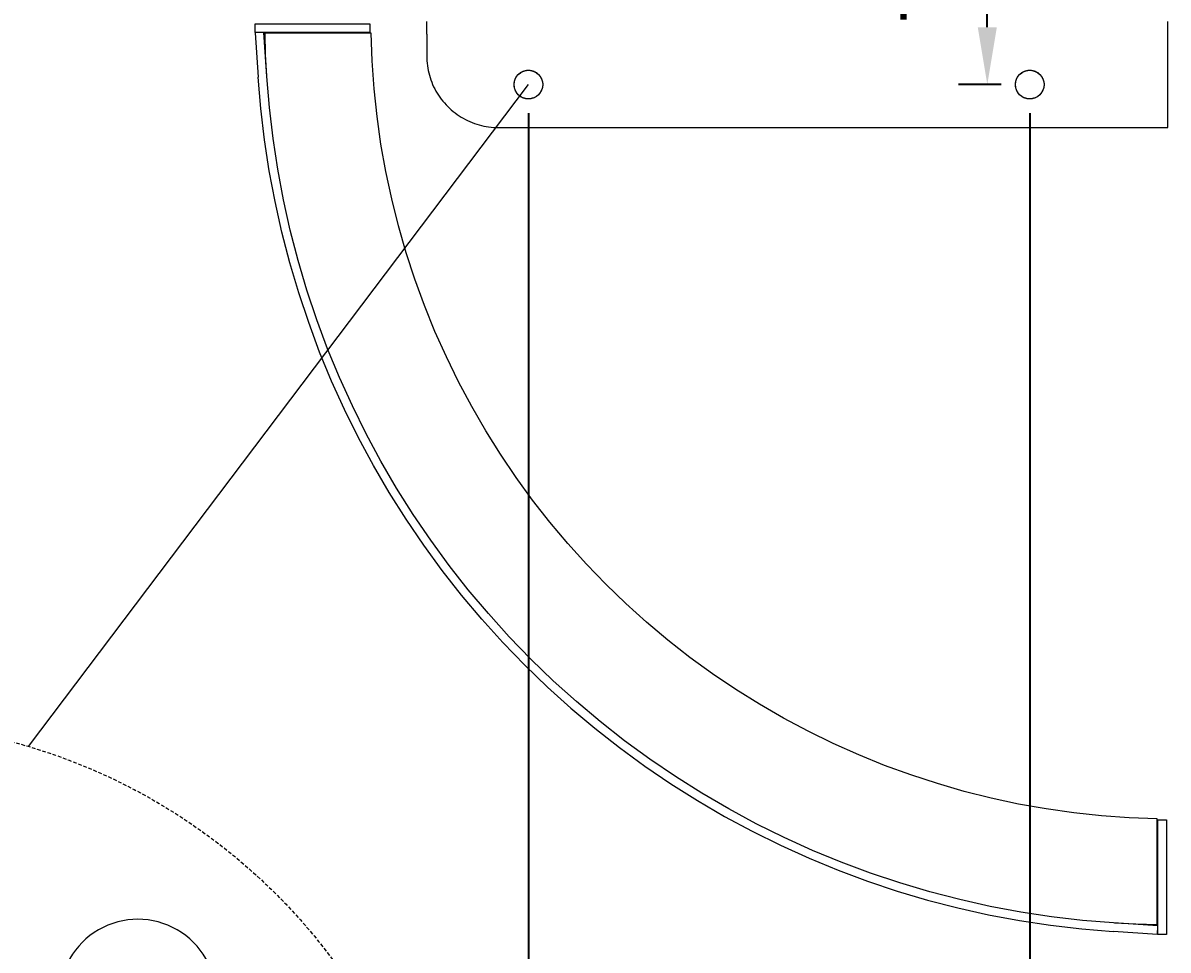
# Model space of a CAD drawing. Header units: millimetres. Extents: x 375 to 2759, y 807 to 2485.
# Drawn here: x 1219.4 to 1619.1, y 1138.3 to 1462.1 of the extents above; entities that cross this region are included whole.
import ezdxf

# ---------------------------------------------------------------- set-up
doc = ezdxf.new("R2010")
doc.units = ezdxf.units.MM
doc.linetypes.add('HIDDEN', pattern=[1.905, 1.27, -0.635])
for name, color, linetype, lineweight in [('ZANO_O', 10, 'Continuous', 0), ('ZANO_R', 7, 'Continuous', 0), ('ZANO_R_przerywana', 7, 'HIDDEN', 0), ('ZANO_W', 1, 'Continuous', 0)]:
    doc.layers.add(name, color=color, linetype=linetype, lineweight=lineweight)
doc.styles.get("Standard").update_dxf_attribs({"font": 'ARIALUNI.TTF'})
doc.dimstyles.new('pl i ang', dxfattribs={"dimtxt": 50, "dimasz": 50, "dimexe": 1.25, "dimexo": 0.625, "dimgap": 10, "dimtad": 1, "dimtoh": 1, "dimtxsty": 'Standard', "dimcen": 2.5, "dimclrd": 1, "dimclre": 1, "dimclrt": 1, "dimadec": 0, "dimazin": 0, "dimtfac": 1, "dimtmove": 0, "dimatfit": 3, "dimfxl": 1, "dimarcsym": 1})

# ---------------------------------------------------------------- blocks, each defined once
blk = doc.blocks.new('*D400')
at = {"layer": 'ZANO_W', "color": 1, "lineweight": -2}
for p, q in [((1395.82, 1430.55), (1395.82, 1090.99)), ((1570.82, 1430.55), (1570.82, 1090.99)), ((1415.82, 1100.99), (1550.82, 1100.99))]:
    blk.add_line(p, q, dxfattribs=at)
at = {"layer": 'ZANO_W', "color": 1}
for points in [[(1415.82, 1104.32), (1415.82, 1097.66), (1395.82, 1100.99)], [(1550.82, 1097.66), (1550.82, 1104.32), (1570.82, 1100.99)]]:
    blk.add_solid(points, dxfattribs=at)
at = {"layer": 'ZANO_W', "color": 1, "insert": (1483.32, 1121.21), "char_height": 20, "attachment_point": 5}
blk.add_mtext('175', dxfattribs=at)
blk = doc.blocks.new('*D402')
at = {"layer": 'ZANO_W', "color": 1, "lineweight": -2}
for p, q in [((1570.82, 1430.55), (1570.82, 1090.99)), ((1644.32, 1404.05), (1644.32, 1090.99)), ((1590.82, 1100.99), (1624.32, 1100.99))]:
    blk.add_line(p, q, dxfattribs=at)
at = {"layer": 'ZANO_W', "color": 1}
for points in [[(1590.82, 1104.32), (1590.82, 1097.66), (1570.82, 1100.99)], [(1624.32, 1097.66), (1624.32, 1104.32), (1644.32, 1100.99)]]:
    blk.add_solid(points, dxfattribs=at)
at = {"layer": 'ZANO_W', "color": 1, "insert": (1607.57, 1120.99), "char_height": 20, "attachment_point": 5}
blk.add_mtext('74', dxfattribs=at)
blk = doc.blocks.new('*D403')
at = {"layer": 'ZANO_W', "color": 1, "lineweight": -2}
for p, q in [((1670.82, 1477.55), (1670.82, 1090.99)), ((1644.32, 1229.05), (1644.32, 1090.99)), ((1624.32, 1100.99), (1604.32, 1100.99)), ((1644.32, 1100.99), (1670.82, 1100.99)), ((1674.26, 1045.33), (1657.57, 1100.99)), ((1690.82, 1100.99), (1710.82, 1100.99)), ((1723.31, 1045.33), (1674.26, 1045.33))]:
    blk.add_line(p, q, dxfattribs=at)
at = {"layer": 'ZANO_W', "color": 1}
for points in [[(1624.32, 1097.66), (1624.32, 1104.32), (1644.32, 1100.99)], [(1690.82, 1104.32), (1690.82, 1097.66), (1670.82, 1100.99)]]:
    blk.add_solid(points, dxfattribs=at)
at = {"layer": 'ZANO_W', "color": 1, "insert": (1698.79, 1065.55), "char_height": 20, "attachment_point": 5}
blk.add_mtext('26', dxfattribs=at)
blk = doc.blocks.new('*D410')
at = {"layer": 'ZANO_W', "color": 1, "lineweight": -2}
for p, q in [((1587.32, 1514.05), (1546, 1514.05)), ((1556, 1460.55), (1556, 1494.05)), ((1560.82, 1440.55), (1546, 1440.55))]:
    blk.add_line(p, q, dxfattribs=at)
at = {"layer": 'ZANO_W', "color": 1}
for points in [[(1559.33, 1494.05), (1552.67, 1494.05), (1556, 1514.05)], [(1552.67, 1460.55), (1559.33, 1460.55), (1556, 1440.55)]]:
    blk.add_solid(points, dxfattribs=at)
at = {"layer": 'ZANO_W', "color": 1, "insert": (1535.78, 1477.3), "char_height": 20, "attachment_point": 5, "rotation": 90}
blk.add_mtext('73', dxfattribs=at)
blk = doc.blocks.new('*D417')
at = {"layer": 'ZANO_W', "color": 1, "lineweight": -2}
for p, q in [((1845.82, 1477.55), (1845.82, 1014.09)), ((1395.82, 1430.55), (1395.82, 1014.09)), ((1415.82, 1024.09), (1825.82, 1024.09))]:
    blk.add_line(p, q, dxfattribs=at)
at = {"layer": 'ZANO_W', "color": 1}
for points in [[(1415.82, 1027.42), (1415.82, 1020.76), (1395.82, 1024.09)], [(1825.82, 1020.76), (1825.82, 1027.42), (1845.82, 1024.09)]]:
    blk.add_solid(points, dxfattribs=at)
at = {"layer": 'ZANO_W', "color": 1, "insert": (1620.82, 1044.31), "char_height": 20, "attachment_point": 5}
blk.add_mtext('450', dxfattribs=at)

msp = doc.modelspace()

# ---------------------------------------------------------------- linework, layer by layer
at = {"layer": 'ZANO_O'}
msp.add_lwpolyline([(1221.33, 1209.33), (1395.82, 1440.55)], dxfattribs=at)
at = {"layer": 'ZANO_R'}
for p, q in [((1300.48, 1458.78), (1300.48, 1461.78)), ((1300.48, 1461.78), (1340.48, 1461.78)), ((1340.48, 1461.78), (1340.48, 1458.78)), ((1360.32, 1458.15), (1360.32, 1462.55)), ((1619.07, 1458.15), (1619.07, 1462.55)), ((1340.48, 1458.78), (1300.48, 1458.78)), ((1303.48, 1458.78), (1300.49, 1458.59)), ((1300.49, 1458.59), (1301.5, 1443.12)), ((1304.5, 1443.32), (1303.48, 1458.78)), ((1340.87, 1458.55), (1303.87, 1458.55)), ((1304.08, 1451.1), (1303.87, 1458.55)), ((1341.23, 1448.81), (1340.87, 1458.55)), ((1360.32, 1458.15), (1360.32, 1450.55)), ((1619.07, 1425.55), (1619.07, 1458.15)), ((1304.47, 1443.65), (1304.08, 1451.1)), ((1341.93, 1439.09), (1341.23, 1448.81)), ((1360.32, 1450.55), (1360.33, 1449.7)), ((1360.33, 1449.7), (1360.38, 1448.84)), ((1360.38, 1448.84), (1360.45, 1447.99)), ((1360.45, 1447.99), (1360.55, 1447.14)), ((1360.55, 1447.14), (1360.68, 1446.3)), ((1305.39, 1432.49), (1304.5, 1443.32)), ((1360.68, 1446.3), (1360.84, 1445.46)), ((1360.84, 1445.46), (1361.03, 1444.63)), ((1361.03, 1444.63), (1361.24, 1443.8)), ((1361.24, 1443.8), (1361.49, 1442.99)), ((1391.52, 1443.1), (1391.61, 1443.25)), ((1391.61, 1443.25), (1391.7, 1443.39)), ((1391.7, 1443.39), (1391.8, 1443.53)), ((1391.8, 1443.53), (1391.91, 1443.67)), ((1391.91, 1443.67), (1392.02, 1443.8)), ((1392.02, 1443.8), (1392.13, 1443.93)), ((1392.13, 1443.93), (1392.25, 1444.05)), ((1392.25, 1444.05), (1392.38, 1444.17)), ((1392.38, 1444.17), (1392.5, 1444.29)), ((1392.5, 1444.29), (1392.63, 1444.4)), ((1392.63, 1444.4), (1392.77, 1444.51)), ((1392.77, 1444.51), (1392.91, 1444.61)), ((1392.91, 1444.61), (1393.05, 1444.71)), ((1393.05, 1444.71), (1393.19, 1444.81)), ((1393.19, 1444.81), (1393.34, 1444.89)), ((1393.34, 1444.89), (1393.49, 1444.98)), ((1393.49, 1444.98), (1393.65, 1445.05)), ((1393.65, 1445.05), (1393.81, 1445.13)), ((1393.81, 1445.13), (1393.96, 1445.19)), ((1393.96, 1445.19), (1394.13, 1445.25)), ((1394.13, 1445.25), (1394.29, 1445.31)), ((1394.29, 1445.31), (1394.45, 1445.36)), ((1394.45, 1445.36), (1394.62, 1445.4)), ((1394.62, 1445.4), (1394.79, 1445.44)), ((1394.79, 1445.44), (1394.96, 1445.47)), ((1394.96, 1445.47), (1395.13, 1445.5)), ((1395.13, 1445.5), (1395.3, 1445.52)), ((1395.3, 1445.52), (1395.47, 1445.54)), ((1395.47, 1445.54), (1395.65, 1445.55)), ((1395.65, 1445.55), (1395.82, 1445.55)), ((1395.82, 1445.55), (1395.99, 1445.55)), ((1395.99, 1445.55), (1396.16, 1445.54)), ((1396.16, 1445.54), (1396.33, 1445.52)), ((1396.33, 1445.52), (1396.51, 1445.5)), ((1396.51, 1445.5), (1396.68, 1445.47)), ((1396.68, 1445.47), (1396.85, 1445.44)), ((1396.85, 1445.44), (1397.01, 1445.4)), ((1397.01, 1445.4), (1397.18, 1445.36)), ((1397.18, 1445.36), (1397.35, 1445.31)), ((1397.35, 1445.31), (1397.51, 1445.25)), ((1397.51, 1445.25), (1397.67, 1445.19)), ((1397.67, 1445.19), (1397.83, 1445.13)), ((1397.83, 1445.13), (1397.99, 1445.05)), ((1397.99, 1445.05), (1398.14, 1444.98)), ((1398.14, 1444.98), (1398.29, 1444.89)), ((1398.29, 1444.89), (1398.44, 1444.81)), ((1398.44, 1444.81), (1398.59, 1444.71)), ((1398.59, 1444.71), (1398.73, 1444.61)), ((1398.73, 1444.61), (1398.87, 1444.51)), ((1398.87, 1444.51), (1399, 1444.4)), ((1399, 1444.4), (1399.13, 1444.29)), ((1399.13, 1444.29), (1399.26, 1444.17)), ((1399.26, 1444.17), (1399.38, 1444.05)), ((1399.38, 1444.05), (1399.5, 1443.93)), ((1399.5, 1443.93), (1399.62, 1443.8)), ((1399.62, 1443.8), (1399.73, 1443.67)), ((1399.73, 1443.67), (1399.83, 1443.53)), ((1399.83, 1443.53), (1399.93, 1443.39)), ((1399.93, 1443.39), (1400.03, 1443.25)), ((1400.03, 1443.25), (1400.12, 1443.1)), ((1566.52, 1443.1), (1566.61, 1443.25)), ((1566.61, 1443.25), (1566.7, 1443.39)), ((1566.7, 1443.39), (1566.8, 1443.53)), ((1566.8, 1443.53), (1566.91, 1443.67)), ((1566.91, 1443.67), (1567.02, 1443.8)), ((1567.02, 1443.8), (1567.13, 1443.93)), ((1567.13, 1443.93), (1567.25, 1444.05)), ((1567.25, 1444.05), (1567.38, 1444.17)), ((1567.38, 1444.17), (1567.5, 1444.29)), ((1567.5, 1444.29), (1567.63, 1444.4)), ((1567.63, 1444.4), (1567.77, 1444.51)), ((1567.77, 1444.51), (1567.91, 1444.61)), ((1567.91, 1444.61), (1568.05, 1444.71)), ((1568.05, 1444.71), (1568.19, 1444.81)), ((1568.19, 1444.81), (1568.34, 1444.89)), ((1568.34, 1444.89), (1568.49, 1444.98)), ((1568.49, 1444.98), (1568.65, 1445.05)), ((1568.65, 1445.05), (1568.81, 1445.13)), ((1568.81, 1445.13), (1568.96, 1445.19)), ((1568.96, 1445.19), (1569.13, 1445.25)), ((1569.13, 1445.25), (1569.29, 1445.31)), ((1569.29, 1445.31), (1569.45, 1445.36)), ((1569.45, 1445.36), (1569.62, 1445.4)), ((1569.62, 1445.4), (1569.79, 1445.44)), ((1569.79, 1445.44), (1569.96, 1445.47)), ((1569.96, 1445.47), (1570.13, 1445.5)), ((1570.13, 1445.5), (1570.3, 1445.52)), ((1570.3, 1445.52), (1570.47, 1445.54)), ((1570.47, 1445.54), (1570.65, 1445.55)), ((1570.65, 1445.55), (1570.82, 1445.55)), ((1570.82, 1445.55), (1570.99, 1445.55)), ((1570.99, 1445.55), (1571.16, 1445.54)), ((1571.16, 1445.54), (1571.33, 1445.52)), ((1571.33, 1445.52), (1571.51, 1445.5)), ((1571.51, 1445.5), (1571.68, 1445.47)), ((1571.68, 1445.47), (1571.85, 1445.44)), ((1571.85, 1445.44), (1572.01, 1445.4)), ((1572.01, 1445.4), (1572.18, 1445.36)), ((1572.18, 1445.36), (1572.35, 1445.31)), ((1572.35, 1445.31), (1572.51, 1445.25)), ((1572.51, 1445.25), (1572.67, 1445.19)), ((1572.67, 1445.19), (1572.83, 1445.13)), ((1572.83, 1445.13), (1572.99, 1445.05)), ((1572.99, 1445.05), (1573.14, 1444.98)), ((1573.14, 1444.98), (1573.29, 1444.89)), ((1573.29, 1444.89), (1573.44, 1444.81)), ((1573.44, 1444.81), (1573.59, 1444.71)), ((1573.59, 1444.71), (1573.73, 1444.61)), ((1573.73, 1444.61), (1573.87, 1444.51)), ((1573.87, 1444.51), (1574, 1444.4)), ((1574, 1444.4), (1574.13, 1444.29)), ((1574.13, 1444.29), (1574.26, 1444.17)), ((1574.26, 1444.17), (1574.38, 1444.05)), ((1574.38, 1444.05), (1574.5, 1443.93)), ((1574.5, 1443.93), (1574.62, 1443.8)), ((1574.62, 1443.8), (1574.73, 1443.67)), ((1574.73, 1443.67), (1574.83, 1443.53)), ((1574.83, 1443.53), (1574.93, 1443.39)), ((1574.93, 1443.39), (1575.03, 1443.25)), ((1575.03, 1443.25), (1575.12, 1443.1)), ((1302.41, 1432.19), (1301.5, 1443.12)), ((1361.49, 1442.99), (1361.76, 1442.18)), ((1361.76, 1442.18), (1362.06, 1441.38)), ((1362.06, 1441.38), (1362.39, 1440.59)), ((1362.39, 1440.59), (1362.74, 1439.81)), ((1362.74, 1439.81), (1363.12, 1439.05)), ((1390.82, 1440.81), (1390.84, 1440.98)), ((1390.82, 1440.64), (1390.82, 1440.81)), ((1390.82, 1440.46), (1390.82, 1440.64)), ((1390.82, 1440.29), (1390.82, 1440.46)), ((1390.84, 1440.12), (1390.82, 1440.29)), ((1390.84, 1440.98), (1390.85, 1441.15)), ((1390.85, 1439.95), (1390.84, 1440.12)), ((1390.85, 1441.15), (1390.88, 1441.32)), ((1390.88, 1439.78), (1390.85, 1439.95)), ((1390.88, 1441.32), (1390.91, 1441.49)), ((1390.91, 1439.61), (1390.88, 1439.78)), ((1390.91, 1441.49), (1390.94, 1441.66)), ((1390.94, 1439.44), (1390.91, 1439.61)), ((1390.94, 1441.66), (1390.98, 1441.83)), ((1390.98, 1439.27), (1390.94, 1439.44)), ((1390.98, 1441.83), (1391.03, 1441.99)), ((1391.03, 1439.1), (1390.98, 1439.27)), ((1391.03, 1441.99), (1391.08, 1442.16)), ((1391.08, 1442.16), (1391.14, 1442.32)), ((1391.14, 1442.32), (1391.21, 1442.48)), ((1391.21, 1442.48), (1391.28, 1442.64)), ((1391.28, 1442.64), (1391.35, 1442.8)), ((1391.35, 1442.8), (1391.43, 1442.95)), ((1391.43, 1442.95), (1391.52, 1443.1)), ((1400.12, 1443.1), (1400.2, 1442.95)), ((1400.2, 1442.95), (1400.28, 1442.8)), ((1400.28, 1442.8), (1400.36, 1442.64)), ((1400.36, 1442.64), (1400.43, 1442.48)), ((1400.43, 1442.48), (1400.49, 1442.32)), ((1400.49, 1442.32), (1400.55, 1442.16)), ((1400.55, 1442.16), (1400.6, 1441.99)), ((1400.6, 1441.99), (1400.65, 1441.83)), ((1400.65, 1439.27), (1400.6, 1439.1)), ((1400.65, 1441.83), (1400.69, 1441.66)), ((1400.69, 1439.44), (1400.65, 1439.27)), ((1400.69, 1441.66), (1400.73, 1441.49)), ((1400.73, 1439.61), (1400.69, 1439.44)), ((1400.73, 1441.49), (1400.76, 1441.32)), ((1400.76, 1439.78), (1400.73, 1439.61)), ((1400.76, 1441.32), (1400.78, 1441.15)), ((1400.78, 1439.95), (1400.76, 1439.78)), ((1400.78, 1441.15), (1400.8, 1440.98)), ((1400.8, 1440.12), (1400.78, 1439.95)), ((1400.8, 1440.98), (1400.81, 1440.81)), ((1400.81, 1440.29), (1400.8, 1440.12)), ((1400.81, 1440.81), (1400.82, 1440.64)), ((1400.82, 1440.46), (1400.81, 1440.29)), ((1400.82, 1440.64), (1400.82, 1440.46)), ((1565.82, 1440.81), (1565.84, 1440.98)), ((1565.82, 1440.64), (1565.82, 1440.81)), ((1565.82, 1440.46), (1565.82, 1440.64)), ((1565.82, 1440.29), (1565.82, 1440.46)), ((1565.84, 1440.12), (1565.82, 1440.29)), ((1565.84, 1440.98), (1565.85, 1441.15)), ((1565.85, 1439.95), (1565.84, 1440.12)), ((1565.85, 1441.15), (1565.88, 1441.32)), ((1565.88, 1439.78), (1565.85, 1439.95)), ((1565.88, 1441.32), (1565.91, 1441.49)), ((1565.91, 1439.61), (1565.88, 1439.78)), ((1565.91, 1441.49), (1565.94, 1441.66)), ((1565.94, 1439.44), (1565.91, 1439.61)), ((1565.94, 1441.66), (1565.98, 1441.83)), ((1565.98, 1439.27), (1565.94, 1439.44)), ((1565.98, 1441.83), (1566.03, 1441.99)), ((1566.03, 1439.1), (1565.98, 1439.27)), ((1566.03, 1441.99), (1566.08, 1442.16)), ((1566.08, 1442.16), (1566.14, 1442.32)), ((1566.14, 1442.32), (1566.21, 1442.48)), ((1566.21, 1442.48), (1566.28, 1442.64)), ((1566.28, 1442.64), (1566.35, 1442.8)), ((1566.35, 1442.8), (1566.43, 1442.95)), ((1566.43, 1442.95), (1566.52, 1443.1)), ((1575.12, 1443.1), (1575.2, 1442.95)), ((1575.2, 1442.95), (1575.28, 1442.8)), ((1575.28, 1442.8), (1575.36, 1442.64)), ((1575.36, 1442.64), (1575.43, 1442.48)), ((1575.43, 1442.48), (1575.49, 1442.32)), ((1575.49, 1442.32), (1575.55, 1442.16)), ((1575.55, 1442.16), (1575.6, 1441.99)), ((1575.6, 1441.99), (1575.65, 1441.83)), ((1575.65, 1439.27), (1575.6, 1439.1)), ((1575.65, 1441.83), (1575.69, 1441.66)), ((1575.69, 1439.44), (1575.65, 1439.27)), ((1575.69, 1441.66), (1575.73, 1441.49)), ((1575.73, 1439.61), (1575.69, 1439.44)), ((1575.73, 1441.49), (1575.76, 1441.32)), ((1575.76, 1439.78), (1575.73, 1439.61)), ((1575.76, 1441.32), (1575.78, 1441.15)), ((1575.78, 1439.95), (1575.76, 1439.78)), ((1575.78, 1441.15), (1575.8, 1440.98)), ((1575.8, 1440.12), (1575.78, 1439.95)), ((1575.8, 1440.98), (1575.81, 1440.81)), ((1575.81, 1440.29), (1575.8, 1440.12)), ((1575.81, 1440.81), (1575.82, 1440.64)), ((1575.82, 1440.46), (1575.81, 1440.29)), ((1575.82, 1440.64), (1575.82, 1440.46)), ((1342.97, 1429.4), (1341.93, 1439.09)), ((1363.12, 1439.05), (1363.53, 1438.3)), ((1363.53, 1438.3), (1363.96, 1437.56)), ((1363.96, 1437.56), (1364.41, 1436.84)), ((1364.41, 1436.84), (1364.89, 1436.13)), ((1364.89, 1436.13), (1365.4, 1435.44)), ((1365.4, 1435.44), (1365.93, 1434.77)), ((1391.08, 1438.94), (1391.03, 1439.1)), ((1391.14, 1438.78), (1391.08, 1438.94)), ((1391.21, 1438.62), (1391.14, 1438.78)), ((1391.28, 1438.46), (1391.21, 1438.62)), ((1391.35, 1438.3), (1391.28, 1438.46)), ((1391.43, 1438.15), (1391.35, 1438.3)), ((1391.52, 1438), (1391.43, 1438.15)), ((1391.61, 1437.85), (1391.52, 1438)), ((1391.7, 1437.71), (1391.61, 1437.85)), ((1391.8, 1437.57), (1391.7, 1437.71)), ((1391.91, 1437.43), (1391.8, 1437.57)), ((1392.02, 1437.3), (1391.91, 1437.43)), ((1392.13, 1437.17), (1392.02, 1437.3)), ((1392.25, 1437.04), (1392.13, 1437.17)), ((1392.38, 1436.92), (1392.25, 1437.04)), ((1392.5, 1436.81), (1392.38, 1436.92)), ((1392.63, 1436.69), (1392.5, 1436.81)), ((1392.77, 1436.59), (1392.63, 1436.69)), ((1392.91, 1436.48), (1392.77, 1436.59)), ((1393.05, 1436.39), (1392.91, 1436.48)), ((1393.19, 1436.29), (1393.05, 1436.39)), ((1393.34, 1436.2), (1393.19, 1436.29)), ((1393.49, 1436.12), (1393.34, 1436.2)), ((1393.65, 1436.04), (1393.49, 1436.12)), ((1393.81, 1435.97), (1393.65, 1436.04)), ((1393.96, 1435.9), (1393.81, 1435.97)), ((1394.13, 1435.84), (1393.96, 1435.9)), ((1394.29, 1435.79), (1394.13, 1435.84)), ((1394.45, 1435.74), (1394.29, 1435.79)), ((1394.62, 1435.69), (1394.45, 1435.74)), ((1394.79, 1435.66), (1394.62, 1435.69)), ((1394.96, 1435.62), (1394.79, 1435.66)), ((1395.13, 1435.6), (1394.96, 1435.62)), ((1395.3, 1435.58), (1395.13, 1435.6)), ((1395.47, 1435.56), (1395.3, 1435.58)), ((1395.65, 1435.55), (1395.47, 1435.56)), ((1395.82, 1435.55), (1395.65, 1435.55)), ((1395.99, 1435.55), (1395.82, 1435.55)), ((1396.16, 1435.56), (1395.99, 1435.55)), ((1396.33, 1435.58), (1396.16, 1435.56)), ((1396.51, 1435.6), (1396.33, 1435.58)), ((1396.68, 1435.62), (1396.51, 1435.6)), ((1396.85, 1435.66), (1396.68, 1435.62)), ((1397.01, 1435.69), (1396.85, 1435.66)), ((1397.18, 1435.74), (1397.01, 1435.69)), ((1397.35, 1435.79), (1397.18, 1435.74)), ((1397.51, 1435.84), (1397.35, 1435.79)), ((1397.67, 1435.9), (1397.51, 1435.84)), ((1397.83, 1435.97), (1397.67, 1435.9)), ((1397.99, 1436.04), (1397.83, 1435.97)), ((1398.14, 1436.12), (1397.99, 1436.04)), ((1398.29, 1436.2), (1398.14, 1436.12)), ((1398.44, 1436.29), (1398.29, 1436.2)), ((1398.59, 1436.39), (1398.44, 1436.29)), ((1398.73, 1436.48), (1398.59, 1436.39)), ((1398.87, 1436.59), (1398.73, 1436.48)), ((1399, 1436.69), (1398.87, 1436.59)), ((1399.13, 1436.81), (1399, 1436.69)), ((1399.26, 1436.92), (1399.13, 1436.81)), ((1399.38, 1437.04), (1399.26, 1436.92)), ((1399.5, 1437.17), (1399.38, 1437.04)), ((1399.62, 1437.3), (1399.5, 1437.17)), ((1399.73, 1437.43), (1399.62, 1437.3)), ((1399.83, 1437.57), (1399.73, 1437.43)), ((1399.93, 1437.71), (1399.83, 1437.57)), ((1400.03, 1437.85), (1399.93, 1437.71)), ((1400.12, 1438), (1400.03, 1437.85)), ((1400.2, 1438.15), (1400.12, 1438)), ((1400.28, 1438.3), (1400.2, 1438.15)), ((1400.36, 1438.46), (1400.28, 1438.3)), ((1400.43, 1438.62), (1400.36, 1438.46)), ((1400.49, 1438.78), (1400.43, 1438.62)), ((1400.55, 1438.94), (1400.49, 1438.78)), ((1400.6, 1439.1), (1400.55, 1438.94)), ((1566.08, 1438.94), (1566.03, 1439.1)), ((1566.14, 1438.78), (1566.08, 1438.94)), ((1566.21, 1438.62), (1566.14, 1438.78)), ((1566.28, 1438.46), (1566.21, 1438.62)), ((1566.35, 1438.3), (1566.28, 1438.46)), ((1566.43, 1438.15), (1566.35, 1438.3)), ((1566.52, 1438), (1566.43, 1438.15)), ((1566.61, 1437.85), (1566.52, 1438)), ((1566.7, 1437.71), (1566.61, 1437.85)), ((1566.8, 1437.57), (1566.7, 1437.71)), ((1566.91, 1437.43), (1566.8, 1437.57)), ((1567.02, 1437.3), (1566.91, 1437.43)), ((1567.13, 1437.17), (1567.02, 1437.3)), ((1567.25, 1437.04), (1567.13, 1437.17)), ((1567.38, 1436.92), (1567.25, 1437.04)), ((1567.5, 1436.81), (1567.38, 1436.92)), ((1567.63, 1436.69), (1567.5, 1436.81)), ((1567.77, 1436.59), (1567.63, 1436.69)), ((1567.91, 1436.48), (1567.77, 1436.59)), ((1568.05, 1436.39), (1567.91, 1436.48)), ((1568.19, 1436.29), (1568.05, 1436.39)), ((1568.34, 1436.2), (1568.19, 1436.29)), ((1568.49, 1436.12), (1568.34, 1436.2)), ((1568.65, 1436.04), (1568.49, 1436.12)), ((1568.81, 1435.97), (1568.65, 1436.04)), ((1568.96, 1435.9), (1568.81, 1435.97)), ((1569.13, 1435.84), (1568.96, 1435.9)), ((1569.29, 1435.79), (1569.13, 1435.84)), ((1569.45, 1435.74), (1569.29, 1435.79)), ((1569.62, 1435.69), (1569.45, 1435.74)), ((1569.79, 1435.66), (1569.62, 1435.69)), ((1569.96, 1435.62), (1569.79, 1435.66)), ((1570.13, 1435.6), (1569.96, 1435.62)), ((1570.3, 1435.58), (1570.13, 1435.6)), ((1570.47, 1435.56), (1570.3, 1435.58)), ((1570.65, 1435.55), (1570.47, 1435.56)), ((1570.82, 1435.55), (1570.65, 1435.55)), ((1570.99, 1435.55), (1570.82, 1435.55)), ((1571.16, 1435.56), (1570.99, 1435.55)), ((1571.33, 1435.58), (1571.16, 1435.56)), ((1571.51, 1435.6), (1571.33, 1435.58)), ((1571.68, 1435.62), (1571.51, 1435.6)), ((1571.85, 1435.66), (1571.68, 1435.62)), ((1572.01, 1435.69), (1571.85, 1435.66)), ((1572.18, 1435.74), (1572.01, 1435.69)), ((1572.35, 1435.79), (1572.18, 1435.74)), ((1572.51, 1435.84), (1572.35, 1435.79)), ((1572.67, 1435.9), (1572.51, 1435.84)), ((1572.83, 1435.97), (1572.67, 1435.9)), ((1572.99, 1436.04), (1572.83, 1435.97)), ((1573.14, 1436.12), (1572.99, 1436.04)), ((1573.29, 1436.2), (1573.14, 1436.12)), ((1573.44, 1436.29), (1573.29, 1436.2)), ((1573.59, 1436.39), (1573.44, 1436.29)), ((1573.73, 1436.48), (1573.59, 1436.39)), ((1573.87, 1436.59), (1573.73, 1436.48)), ((1574, 1436.69), (1573.87, 1436.59)), ((1574.13, 1436.81), (1574, 1436.69)), ((1574.26, 1436.92), (1574.13, 1436.81)), ((1574.38, 1437.04), (1574.26, 1436.92)), ((1574.5, 1437.17), (1574.38, 1437.04)), ((1574.62, 1437.3), (1574.5, 1437.17)), ((1574.73, 1437.43), (1574.62, 1437.3)), ((1574.83, 1437.57), (1574.73, 1437.43)), ((1574.93, 1437.71), (1574.83, 1437.57)), ((1575.03, 1437.85), (1574.93, 1437.71)), ((1575.12, 1438), (1575.03, 1437.85)), ((1575.2, 1438.15), (1575.12, 1438)), ((1575.28, 1438.3), (1575.2, 1438.15)), ((1575.36, 1438.46), (1575.28, 1438.3)), ((1575.43, 1438.62), (1575.36, 1438.46)), ((1575.49, 1438.78), (1575.43, 1438.62)), ((1575.55, 1438.94), (1575.49, 1438.78)), ((1575.6, 1439.1), (1575.55, 1438.94)), ((1303.69, 1421.29), (1302.41, 1432.19)), ((1306.66, 1421.69), (1305.39, 1432.49)), ((1365.93, 1434.77), (1366.48, 1434.12)), ((1366.48, 1434.12), (1367.05, 1433.48)), ((1367.05, 1433.48), (1367.64, 1432.87)), ((1367.64, 1432.87), (1368.25, 1432.28)), ((1368.25, 1432.28), (1368.89, 1431.71)), ((1368.89, 1431.71), (1369.54, 1431.16)), ((1369.54, 1431.16), (1370.21, 1430.63)), ((1344.34, 1419.75), (1342.97, 1429.4)), ((1370.21, 1430.63), (1370.9, 1430.12)), ((1370.9, 1430.12), (1371.61, 1429.64)), ((1371.61, 1429.64), (1372.33, 1429.19)), ((1372.33, 1429.19), (1373.07, 1428.76)), ((1373.07, 1428.76), (1373.82, 1428.35)), ((1373.82, 1428.35), (1374.58, 1427.97)), ((1374.58, 1427.97), (1375.36, 1427.62)), ((1375.36, 1427.62), (1376.15, 1427.29)), ((1376.15, 1427.29), (1376.95, 1426.99)), ((1376.95, 1426.99), (1377.76, 1426.72)), ((1377.76, 1426.72), (1378.57, 1426.48)), ((1378.57, 1426.48), (1379.4, 1426.26)), ((1379.4, 1426.26), (1380.23, 1426.07)), ((1380.23, 1426.07), (1381.07, 1425.91)), ((1381.07, 1425.91), (1381.91, 1425.78)), ((1381.91, 1425.78), (1382.76, 1425.68)), ((1382.76, 1425.68), (1383.61, 1425.61)), ((1383.61, 1425.61), (1384.46, 1425.56)), ((1384.46, 1425.56), (1385.32, 1425.55)), ((1385.32, 1425.55), (1619.07, 1425.55)), ((1305.34, 1410.45), (1303.69, 1421.29)), ((1308.3, 1410.95), (1306.66, 1421.69)), ((1346.05, 1410.16), (1344.34, 1419.75)), ((1307.36, 1399.66), (1305.34, 1410.45)), ((1310.3, 1400.27), (1308.3, 1410.95)), ((1348.09, 1400.63), (1346.05, 1410.16)), ((1309.75, 1388.96), (1307.36, 1399.66)), ((1312.67, 1389.66), (1310.3, 1400.27)), ((1350.47, 1391.18), (1348.09, 1400.63)), ((1353.17, 1381.81), (1350.47, 1391.18)), ((1312.51, 1378.34), (1309.75, 1388.96)), ((1315.4, 1379.14), (1312.67, 1389.66)), ((1356.19, 1372.55), (1353.17, 1381.81)), ((1315.63, 1367.82), (1312.51, 1378.34)), ((1318.49, 1368.72), (1315.4, 1379.14)), ((1359.54, 1363.39), (1356.19, 1372.55)), ((1319.11, 1357.42), (1315.63, 1367.82)), ((1321.93, 1358.42), (1318.49, 1368.72)), ((1363.2, 1354.36), (1359.54, 1363.39)), ((1322.94, 1347.14), (1319.11, 1357.42)), ((1325.73, 1348.24), (1321.93, 1358.42)), ((1367.17, 1345.46), (1363.2, 1354.36)), ((1329.87, 1338.19), (1325.73, 1348.24)), ((1327.12, 1337), (1322.94, 1347.14)), ((1371.45, 1336.71), (1367.17, 1345.46)), ((1331.65, 1327.01), (1327.12, 1337)), ((1334.36, 1328.29), (1329.87, 1338.19)), ((1376.03, 1328.11), (1371.45, 1336.71)), ((1339.18, 1318.55), (1334.36, 1328.29)), ((1380.91, 1319.67), (1376.03, 1328.11)), ((1336.52, 1317.17), (1331.65, 1327.01)), ((1386.08, 1311.41), (1380.91, 1319.67)), ((1341.72, 1307.52), (1336.52, 1317.17)), ((1344.33, 1308.98), (1339.18, 1318.55)), ((1391.54, 1303.33), (1386.08, 1311.41)), ((1347.25, 1298.04), (1341.72, 1307.52)), ((1349.81, 1299.6), (1344.33, 1308.98)), ((1397.27, 1295.45), (1391.54, 1303.33)), ((1355.61, 1290.41), (1349.81, 1299.6)), ((1353.1, 1288.76), (1347.25, 1298.04)), ((1403.27, 1287.77), (1397.27, 1295.45)), ((1359.26, 1279.69), (1353.1, 1288.76)), ((1361.71, 1281.42), (1355.61, 1290.41)), ((1409.54, 1280.31), (1403.27, 1287.77)), ((1365.74, 1270.83), (1359.26, 1279.69)), ((1368.13, 1272.64), (1361.71, 1281.42)), ((1416.06, 1273.07), (1409.54, 1280.31)), ((1374.84, 1264.09), (1368.13, 1272.64)), ((1422.83, 1266.06), (1416.06, 1273.07)), ((1372.51, 1262.2), (1365.74, 1270.83)), ((1381.83, 1255.78), (1374.84, 1264.09)), ((1429.84, 1259.29), (1422.83, 1266.06)), ((1379.57, 1253.81), (1372.51, 1262.2)), ((1437.08, 1252.77), (1429.84, 1259.29)), ((1389.11, 1247.71), (1381.83, 1255.78)), ((1386.92, 1245.66), (1379.57, 1253.81)), ((1444.54, 1246.5), (1437.08, 1252.77)), ((1396.67, 1239.9), (1389.11, 1247.71)), ((1394.54, 1237.77), (1386.92, 1245.66)), ((1452.22, 1240.5), (1444.54, 1246.5)), ((1404.48, 1232.34), (1396.67, 1239.9)), ((1460.1, 1234.77), (1452.22, 1240.5)), ((1394.54, 1237.77), (1402.43, 1230.15)), ((1412.55, 1225.07), (1404.48, 1232.34)), ((1468.18, 1229.31), (1460.1, 1234.77)), ((1402.43, 1230.15), (1410.58, 1222.8)), ((1476.44, 1224.14), (1468.18, 1229.31)), ((1420.86, 1218.07), (1412.55, 1225.07)), ((1484.88, 1219.26), (1476.44, 1224.14)), ((1410.58, 1222.8), (1418.97, 1215.74)), ((1493.48, 1214.68), (1484.88, 1219.26)), ((1418.97, 1215.74), (1427.6, 1208.97)), ((1429.41, 1211.36), (1420.86, 1218.07)), ((1438.19, 1204.95), (1429.41, 1211.36)), ((1502.23, 1210.4), (1493.48, 1214.68)), ((1427.6, 1208.97), (1436.46, 1202.49)), ((1511.13, 1206.43), (1502.23, 1210.4)), ((1447.17, 1198.84), (1438.19, 1204.95)), ((1520.16, 1202.77), (1511.13, 1206.43)), ((1436.46, 1202.49), (1445.53, 1196.33)), ((1529.32, 1199.42), (1520.16, 1202.77)), ((1538.58, 1196.4), (1529.32, 1199.42)), ((1445.53, 1196.33), (1454.81, 1190.48)), ((1456.37, 1193.04), (1447.17, 1198.84)), ((1547.94, 1193.7), (1538.58, 1196.4)), ((1465.75, 1187.56), (1456.37, 1193.04)), ((1557.4, 1191.33), (1547.94, 1193.7)), ((1566.93, 1189.28), (1557.4, 1191.33)), ((1454.81, 1190.48), (1464.29, 1184.95)), ((1475.32, 1182.41), (1465.75, 1187.56)), ((1576.52, 1187.57), (1566.93, 1189.28)), ((1586.17, 1186.2), (1576.52, 1187.57)), ((1464.29, 1184.95), (1473.94, 1179.75)), ((1595.86, 1185.16), (1586.17, 1186.2)), ((1605.58, 1184.46), (1595.86, 1185.16)), ((1615.32, 1184.1), (1605.58, 1184.46)), ((1615.32, 1147.1), (1615.32, 1184.1)), ((1615.55, 1183.72), (1618.55, 1183.72)), ((1615.55, 1143.72), (1615.55, 1183.72)), ((1618.55, 1183.72), (1618.55, 1143.72)), ((1473.94, 1179.75), (1483.77, 1174.88)), ((1485.06, 1177.59), (1475.32, 1182.41)), ((1494.96, 1173.1), (1485.06, 1177.59)), ((1483.77, 1174.88), (1493.77, 1170.35)), ((1505, 1168.96), (1494.96, 1173.1)), ((1493.77, 1170.35), (1503.91, 1166.17)), ((1515.19, 1165.17), (1505, 1168.96)), ((1503.91, 1166.17), (1514.19, 1162.34)), ((1525.49, 1161.72), (1515.19, 1165.17)), ((1514.19, 1162.34), (1524.59, 1158.86)), ((1535.91, 1158.63), (1525.49, 1161.72)), ((1524.59, 1158.86), (1535.11, 1155.74)), ((1535.11, 1155.74), (1545.73, 1152.98)), ((1546.43, 1155.9), (1535.91, 1158.63)), ((1557.04, 1153.53), (1546.43, 1155.9)), ((1545.73, 1152.98), (1556.43, 1150.59)), ((1567.72, 1151.53), (1557.04, 1153.53)), ((1578.46, 1149.89), (1567.72, 1151.53)), ((1556.43, 1150.59), (1567.22, 1148.57)), ((1567.22, 1148.57), (1578.06, 1146.92)), ((1589.25, 1148.62), (1578.46, 1149.89)), ((1600.09, 1147.73), (1589.25, 1148.62)), ((1615.55, 1146.71), (1600.09, 1147.73)), ((1607.87, 1147.31), (1600.42, 1147.71)), ((1615.32, 1147.1), (1607.87, 1147.31)), ((1578.06, 1146.92), (1588.96, 1145.64)), ((1588.96, 1145.64), (1599.89, 1144.73)), ((1615.36, 1143.72), (1599.89, 1144.73)), ((1615.36, 1143.72), (1615.55, 1146.71)), ((1618.55, 1143.72), (1615.55, 1143.72))]:
    msp.add_line(p, q, dxfattribs=at)
for centre in [(1395.82, 1440.55), (1570.82, 1440.55)]:
    msp.add_circle(centre, 5, dxfattribs=at)
msp.add_arc((1259.49, 1121.57), 27.44, 359.9997, 180.0003, dxfattribs=at)
at = {"layer": 'ZANO_R_przerywana'}
msp.add_circle((1162.54, 1012.56), 205.37, dxfattribs=at)

# ---------------------------------------------------------------- dimensions: what is measured, and where the dimension line sits
at = {"layer": 'ZANO_W'}
dim = msp.add_linear_dim(base=(1556.0005, 1514.0483), p1=(1570.8174, 1440.5487), p2=(1597.318, 1514.0483), angle=90, dimstyle='pl i ang', override={"dimtxt": 20, "dimasz": 20, "dimexe": 10, "dimexo": 10, "dimtoh": 0, "dimdec": 0, "dimtdec": 0, "dimtmove": 1}, dxfattribs=at)
dim.commit()
dim.dimension.update_dxf_attribs({"geometry": '*D410', "text_midpoint": (1535.7822, 1477.2985)})
for base, p1, p2, picture, middle in [((1845.82, 1024.09), (1395.82, 1440.55), (1845.82, 1487.55), '*D417', (1620.82, 1044.31)), ((1670.8179, 1100.9892), (1644.3184, 1239.0487), (1670.8179, 1487.5487), '*D403', (1684.2646, 1065.5526)), ((1570.82, 1100.99), (1395.82, 1440.55), (1570.82, 1440.55), '*D400', (1483.32, 1121.21)), ((1644.3179, 1100.9892), (1570.8174, 1440.5487), (1644.3179, 1414.0492), '*D402', (1607.5676, 1120.9892))]:
    dim = msp.add_linear_dim(base=base, p1=p1, p2=p2, dimstyle='pl i ang', override={"dimtxt": 20, "dimasz": 20, "dimexe": 10, "dimexo": 10, "dimtoh": 0, "dimdec": 0, "dimtdec": 0, "dimtmove": 1}, dxfattribs=at)
    dim.commit()
    dim.dimension.update_dxf_attribs({"geometry": picture, "text_midpoint": middle})

doc.saveas('drawing.dxf')
